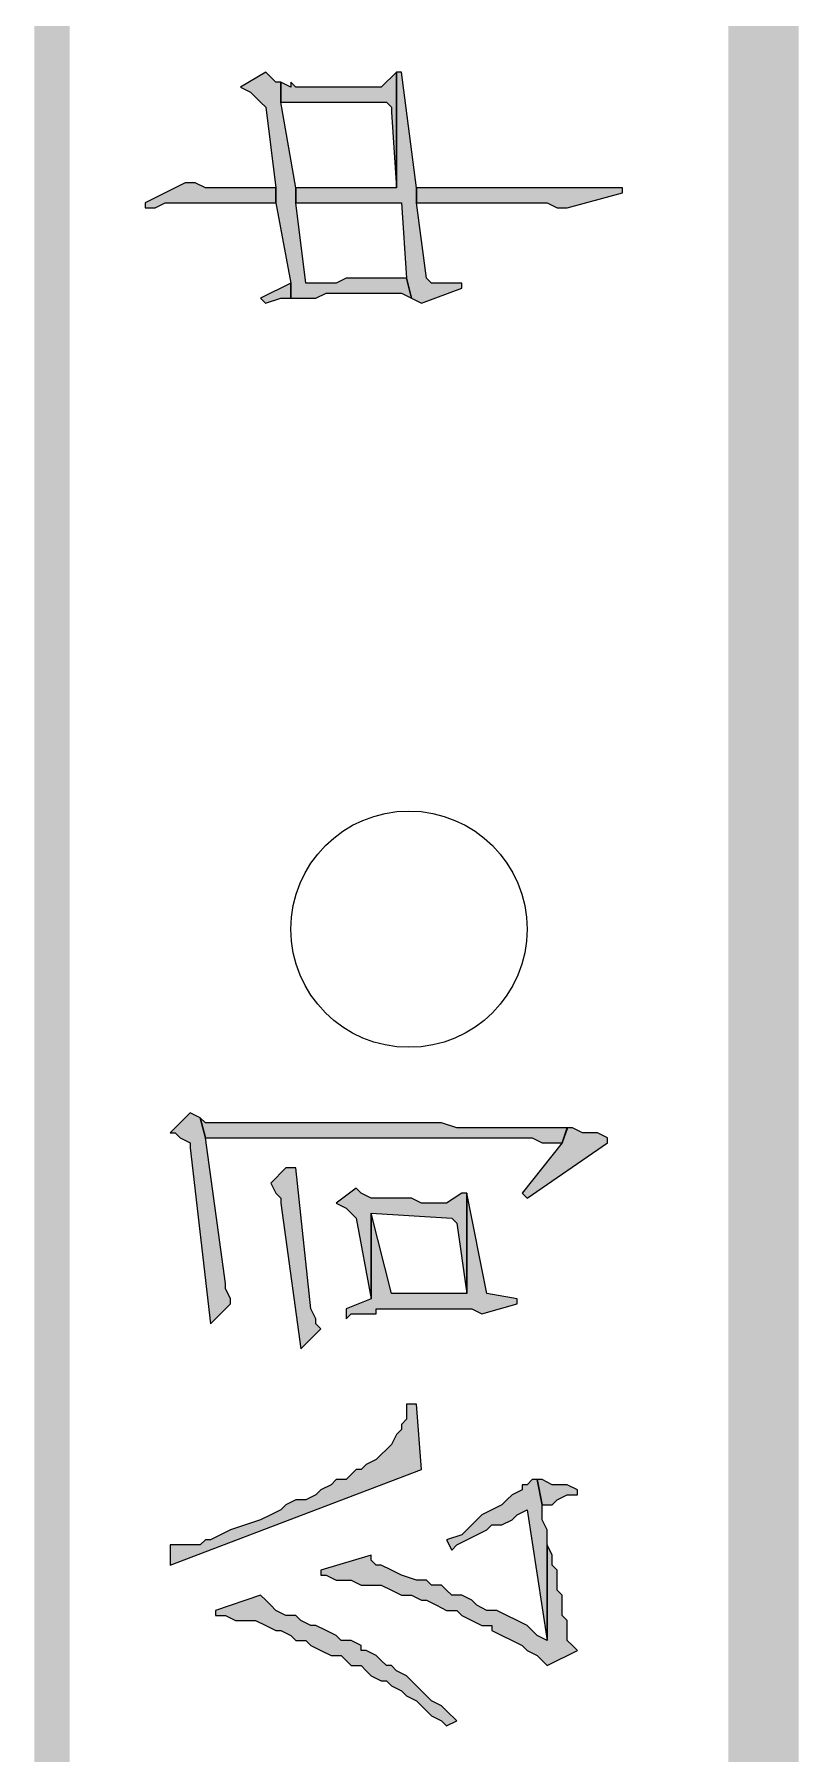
# Model space of a CAD drawing. Header units: millimetres. Extents: x 24 to 410, y 10 to 282.
# Drawn here: x 23.96 to 30.4, y 148.31 to 162.79 of the extents above; entities that cross this region are included whole.
import ezdxf

# ---------------------------------------------------------------- set-up
doc = ezdxf.new("R2010")
doc.units = ezdxf.units.MM

msp = doc.modelspace()

# ---------------------------------------------------------------- hatches: boundary and pattern name
h = msp.add_hatch(color=7)
h.dxf.hatch_style = 2
h.paths.add_polyline_path([(30.395333, 281.643667), (29.802667, 282.236333), (30.395333, 10.244667)])
h = msp.add_hatch(color=7)
h.dxf.hatch_style = 2
h.paths.add_polyline_path([(29.802667, 282.236333), (30.395333, 10.244667), (29.802667, 9.652)])
h = msp.add_hatch(color=7)
h.dxf.hatch_style = 2
h.paths.add_polyline_path([(24.257, 281.94), (23.960667, 281.94), (24.257, 55.837667)])
h = msp.add_hatch(color=7)
h.dxf.hatch_style = 2
h.paths.add_polyline_path([(23.960667, 281.94), (24.257, 55.837667), (23.960667, 55.837667)])
h = msp.add_hatch(color=7)
h.dxf.hatch_style = 2
h.paths.add_polyline_path([(25.696333, 162.348333), (25.781, 162.306), (25.823333, 162.263667), (25.865667, 162.221333), (25.908, 162.179), (25.992667, 161.501667), (25.992667, 161.374667), (26.119667, 160.697333), (26.119667, 160.570333), (26.162, 160.570333), (26.331333, 160.570333), (26.416, 160.612667), (27.051, 160.612667), (27.135667, 160.570333), (27.093333, 160.739667), (27.051, 160.739667), (26.966333, 160.739667), (26.585333, 160.739667), (26.500667, 160.697333), (26.246667, 160.697333), (26.162, 161.374667), (26.162, 161.501667), (26.035, 162.221333), (26.035, 162.390667), (25.992667, 162.390667), (25.908, 162.475333)])
h = msp.add_hatch(color=7)
h.dxf.hatch_style = 2
h.paths.add_polyline_path([(26.035, 162.390667), (26.035, 162.221333), (26.924, 162.221333), (26.966333, 162.179), (26.966333, 162.136667), (27.008667, 161.501667), (27.008667, 162.475333), (26.881667, 162.348333), (26.162, 162.348333), (26.119667, 162.390667), (26.119667, 162.348333)])
h = msp.add_hatch(color=7)
h.dxf.hatch_style = 2
h.paths.add_polyline_path([(26.162, 161.501667), (26.162, 161.374667), (26.246667, 161.374667), (27.051, 161.374667), (27.093333, 160.739667), (27.135667, 160.570333), (27.220333, 160.528), (27.559, 160.655), (27.559, 160.697333), (27.474333, 160.697333), (27.305, 160.697333), (27.262667, 160.739667), (27.178, 161.374667), (27.178, 161.501667), (27.051, 162.475333), (27.008667, 162.475333), (27.008667, 161.501667), (26.797, 161.501667), (26.67, 161.501667)])
h = msp.add_hatch(color=7)
h.dxf.hatch_style = 2
h.paths.add_polyline_path([(24.892035, 161.374667), (24.892035, 161.332333), (24.976702, 161.332333), (25.061369, 161.374667), (25.992702, 161.374667), (25.992702, 161.501667), (25.738702, 161.501667), (25.696369, 161.501667), (25.400035, 161.501667), (25.315369, 161.544), (25.230702, 161.544)])
h = msp.add_hatch(color=7)
h.dxf.hatch_style = 2
h.paths.add_polyline_path([(27.178, 161.501667), (27.178, 161.374667), (27.305, 161.374667), (28.278667, 161.374667), (28.363333, 161.332333), (28.448, 161.332333), (28.913667, 161.459333), (28.913667, 161.501667), (28.321, 161.501667), (28.109333, 161.501667), (27.94, 161.501667)])
h = msp.add_hatch(color=7)
h.dxf.hatch_style = 2
h.paths.add_polyline_path([(25.865631, 160.570333), (25.907965, 160.528), (26.034965, 160.570333), (26.119631, 160.570333), (26.119631, 160.697333)])
h = msp.add_hatch(color=7)
h.dxf.hatch_style = 2
h.paths.add_polyline_path([(25.103667, 153.543), (25.146, 153.543), (25.188333, 153.500667), (25.273, 153.458333), (25.273, 153.416), (25.442333, 151.934333), (25.611667, 152.103667), (25.611667, 152.146), (25.569333, 152.230667), (25.569333, 152.273), (25.4, 153.500667), (25.357667, 153.67), (25.273, 153.712333)])
h = msp.add_hatch(color=7)
h.dxf.hatch_style = 2
h.paths.add_polyline_path([(25.357667, 153.67), (25.4, 153.500667), (27.897667, 153.500667), (27.94, 153.500667), (28.151667, 153.500667), (28.236333, 153.458333), (28.405667, 153.458333), (28.448, 153.585333), (27.516667, 153.585333), (27.389667, 153.627667), (25.4, 153.627667)])
h = msp.add_hatch(color=7)
h.dxf.hatch_style = 2
h.paths.add_polyline_path([(28.067035, 153.035), (28.109369, 152.992667), (28.786702, 153.458333), (28.786702, 153.500667), (28.702035, 153.543), (28.575035, 153.543), (28.490369, 153.585333), (28.448035, 153.585333), (28.405702, 153.458333)])
h = msp.add_hatch(color=7)
h.dxf.hatch_style = 2
h.paths.add_polyline_path([(25.950369, 153.119667), (25.992702, 153.035), (26.035035, 152.992667), (26.035035, 152.950333), (26.204369, 151.722667), (26.373702, 151.892), (26.331369, 151.934333), (26.331369, 151.976667), (26.289035, 152.061333), (26.162035, 153.246667), (26.077369, 153.246667)])
h = msp.add_hatch(color=7)
h.dxf.hatch_style = 2
h.paths.add_polyline_path([(26.500667, 152.950333), (26.585333, 152.908), (26.627667, 152.865667), (26.67, 152.823333), (26.797, 152.146), (26.797, 152.865667), (27.474333, 152.823333), (27.516667, 152.781), (27.601333, 152.188333), (27.601333, 153.035), (27.559, 153.035), (27.432, 152.950333), (27.220333, 152.950333), (27.135667, 152.992667), (26.797, 152.992667), (26.712333, 153.035), (26.67, 153.077333)])
h = msp.add_hatch(color=7)
h.dxf.hatch_style = 2
h.paths.add_polyline_path([(26.585333, 152.061333), (26.585333, 151.976667), (26.627667, 152.019), (26.839333, 152.019), (26.839333, 152.061333), (27.643667, 152.061333), (27.728333, 152.019), (28.024667, 152.103667), (28.024667, 152.146), (27.770667, 152.188333), (27.601333, 153.035), (27.601333, 152.188333), (27.559, 152.188333), (26.966333, 152.188333), (26.797, 152.865667), (26.797, 152.146)])
h = msp.add_hatch(color=7)
h.dxf.hatch_style = 2
h.paths.add_polyline_path([(25.103667, 150.071667), (25.103667, 149.902333), (27.220333, 150.706667), (27.178, 151.257), (27.093333, 151.257), (27.093333, 151.214667), (27.093333, 151.13), (27.051, 151.087667), (27.051, 151.045333), (27.008667, 151.003), (26.966333, 150.918333), (26.924, 150.876), (26.881667, 150.833667), (26.839333, 150.791333), (26.754667, 150.749), (26.712333, 150.706667), (26.67, 150.706667), (26.627667, 150.664333), (26.585333, 150.622), (26.500667, 150.622), (26.458333, 150.579667), (26.373667, 150.537333), (26.331333, 150.495), (26.246667, 150.452667), (26.162, 150.452667), (26.077333, 150.410333), (26.035, 150.368), (25.950333, 150.325667), (25.865667, 150.283333), (25.738667, 150.241), (25.611667, 150.198667), (25.527, 150.156333), (25.442333, 150.114), (25.4, 150.114), (25.357667, 150.071667)])
h = msp.add_hatch(color=7)
h.dxf.hatch_style = 2
h.paths.add_polyline_path([(27.432, 150.114), (27.474333, 150.029333), (27.516667, 150.071667), (27.601333, 150.114), (27.686, 150.156333), (27.770667, 150.198667), (27.813, 150.241), (27.897667, 150.241), (27.982333, 150.283333), (28.024667, 150.325667), (28.109333, 150.368), (28.278667, 149.267333), (28.278667, 150.198667), (28.236333, 150.283333), (28.236333, 150.410333), (28.194, 150.622), (28.151667, 150.622), (28.109333, 150.579667), (28.067, 150.579667), (28.067, 150.537333), (27.982333, 150.495), (27.94, 150.452667), (27.897667, 150.410333), (27.813, 150.368), (27.728333, 150.325667), (27.643667, 150.241), (27.559, 150.156333)])
h = msp.add_hatch(color=7)
h.dxf.hatch_style = 2
h.paths.add_polyline_path([(28.194, 150.622), (28.236333, 150.410333), (28.321, 150.410333), (28.363333, 150.452667), (28.448, 150.495), (28.532667, 150.495), (28.532667, 150.537333), (28.448, 150.579667), (28.321, 150.579667), (28.236333, 150.622)])
h = msp.add_hatch(color=7)
h.dxf.hatch_style = 2
h.paths.add_polyline_path([(26.373667, 149.86), (26.373667, 149.817667), (26.416, 149.817667), (26.500667, 149.775333), (26.627667, 149.775333), (26.712333, 149.733), (26.881667, 149.733), (26.966333, 149.690667), (27.051, 149.648333), (27.135667, 149.648333), (27.220333, 149.606), (27.262667, 149.606), (27.347333, 149.563667), (27.432, 149.521333), (27.516667, 149.521333), (27.559, 149.479), (27.643667, 149.436667), (27.728333, 149.394333), (27.813, 149.394333), (27.813, 149.352), (27.897667, 149.309667), (27.982333, 149.267333), (28.067, 149.225), (28.109333, 149.182667), (28.194, 149.140333), (28.236333, 149.098), (28.278667, 149.055667), (28.532667, 149.182667), (28.490333, 149.225), (28.448, 149.267333), (28.448, 149.436667), (28.405667, 149.479), (28.405667, 149.648333), (28.363333, 149.690667), (28.363333, 149.86), (28.321, 149.902333), (28.321, 149.987), (28.278667, 150.071667), (28.278667, 149.267333), (28.194, 149.309667), (28.109333, 149.394333), (28.024667, 149.436667), (27.94, 149.479), (27.855333, 149.521333), (27.770667, 149.521333), (27.686, 149.563667), (27.643667, 149.606), (27.559, 149.648333), (27.474333, 149.648333), (27.432, 149.690667), (27.389667, 149.733), (27.305, 149.733), (27.262667, 149.775333), (27.178, 149.775333), (27.051, 149.817667), (26.966333, 149.86), (26.881667, 149.902333), (26.839333, 149.902333), (26.797, 149.944667), (26.797, 149.987)])
h = msp.add_hatch(color=7)
h.dxf.hatch_style = 2
h.paths.add_polyline_path([(25.484667, 149.521333), (25.484667, 149.479), (25.527, 149.479), (25.569333, 149.479), (25.654, 149.436667), (25.823333, 149.436667), (25.908, 149.394333), (25.992667, 149.352), (26.035, 149.352), (26.119667, 149.309667), (26.162, 149.267333), (26.246667, 149.267333), (26.289, 149.225), (26.373667, 149.182667), (26.458333, 149.140333), (26.543, 149.140333), (26.585333, 149.098), (26.627667, 149.055667), (26.712333, 149.055667), (26.754667, 149.013333), (26.797, 148.971), (26.881667, 148.928667), (26.924, 148.928667), (26.966333, 148.886333), (27.051, 148.844), (27.093333, 148.801667), (27.178, 148.759333), (27.220333, 148.717), (27.305, 148.632333), (27.389667, 148.59), (27.432, 148.547667), (27.516667, 148.59), (27.432, 148.674667), (27.389667, 148.717), (27.305, 148.759333), (27.262667, 148.801667), (27.178, 148.886333), (27.135667, 148.928667), (27.093333, 148.971), (27.008667, 149.013333), (26.966333, 149.055667), (26.924, 149.055667), (26.881667, 149.098), (26.839333, 149.140333), (26.754667, 149.182667), (26.712333, 149.182667), (26.712333, 149.225), (26.627667, 149.267333), (26.543, 149.267333), (26.500667, 149.309667), (26.416, 149.352), (26.331333, 149.394333), (26.289, 149.394333), (26.204333, 149.436667), (26.162, 149.479), (26.077333, 149.479), (25.992667, 149.521333), (25.950333, 149.563667), (25.908, 149.606), (25.865667, 149.648333)])

# ---------------------------------------------------------------- linework, layer by layer
at = {"color": 7, "lineweight": 0}
for points in [[(25.696333, 162.348333), (25.781, 162.306), (25.823333, 162.263667), (25.865667, 162.221333), (25.908, 162.179), (25.992667, 161.501667), (25.992667, 161.374667), (26.119667, 160.697333), (26.119667, 160.570333), (26.162, 160.570333), (26.331333, 160.570333), (26.416, 160.612667), (27.051, 160.612667), (27.135667, 160.570333), (27.093333, 160.739667), (27.051, 160.739667), (26.966333, 160.739667), (26.585333, 160.739667), (26.500667, 160.697333), (26.246667, 160.697333), (26.162, 161.374667), (26.162, 161.501667), (26.035, 162.221333), (26.035, 162.390667), (25.992667, 162.390667), (25.908, 162.475333)], [(26.035, 162.390667), (26.035, 162.221333), (26.924, 162.221333), (26.966333, 162.179), (26.966333, 162.136667), (27.008667, 161.501667), (27.008667, 162.475333), (26.881667, 162.348333), (26.162, 162.348333), (26.119667, 162.390667), (26.119667, 162.348333)], [(26.162, 161.501667), (26.162, 161.374667), (26.246667, 161.374667), (27.051, 161.374667), (27.093333, 160.739667), (27.135667, 160.570333), (27.220333, 160.528), (27.559, 160.655), (27.559, 160.697333), (27.474333, 160.697333), (27.305, 160.697333), (27.262667, 160.739667), (27.178, 161.374667), (27.178, 161.501667), (27.051, 162.475333), (27.008667, 162.475333), (27.008667, 161.501667), (26.797, 161.501667), (26.67, 161.501667)], [(24.892035, 161.374667), (24.892035, 161.332333), (24.976702, 161.332333), (25.061369, 161.374667), (25.992702, 161.374667), (25.992702, 161.501667), (25.738702, 161.501667), (25.696369, 161.501667), (25.400035, 161.501667), (25.315369, 161.544), (25.230702, 161.544)], [(27.178, 161.501667), (27.178, 161.374667), (27.305, 161.374667), (28.278667, 161.374667), (28.363333, 161.332333), (28.448, 161.332333), (28.913667, 161.459333), (28.913667, 161.501667), (28.321, 161.501667), (28.109333, 161.501667), (27.94, 161.501667)], [(25.865631, 160.570333), (25.907965, 160.528), (26.034965, 160.570333), (26.119631, 160.570333), (26.119631, 160.697333)], [(25.103667, 153.543), (25.146, 153.543), (25.188333, 153.500667), (25.273, 153.458333), (25.273, 153.416), (25.442333, 151.934333), (25.611667, 152.103667), (25.611667, 152.146), (25.569333, 152.230667), (25.569333, 152.273), (25.4, 153.500667), (25.357667, 153.67), (25.273, 153.712333)], [(25.357667, 153.67), (25.4, 153.500667), (27.897667, 153.500667), (27.94, 153.500667), (28.151667, 153.500667), (28.236333, 153.458333), (28.405667, 153.458333), (28.448, 153.585333), (27.516667, 153.585333), (27.389667, 153.627667), (25.4, 153.627667)], [(28.067035, 153.035), (28.109369, 152.992667), (28.786702, 153.458333), (28.786702, 153.500667), (28.702035, 153.543), (28.575035, 153.543), (28.490369, 153.585333), (28.448035, 153.585333), (28.405702, 153.458333)], [(25.950369, 153.119667), (25.992702, 153.035), (26.035035, 152.992667), (26.035035, 152.950333), (26.204369, 151.722667), (26.373702, 151.892), (26.331369, 151.934333), (26.331369, 151.976667), (26.289035, 152.061333), (26.162035, 153.246667), (26.077369, 153.246667)], [(26.500667, 152.950333), (26.585333, 152.908), (26.627667, 152.865667), (26.67, 152.823333), (26.797, 152.146), (26.797, 152.865667), (27.474333, 152.823333), (27.516667, 152.781), (27.601333, 152.188333), (27.601333, 153.035), (27.559, 153.035), (27.432, 152.950333), (27.220333, 152.950333), (27.135667, 152.992667), (26.797, 152.992667), (26.712333, 153.035), (26.67, 153.077333)], [(26.585333, 152.061333), (26.585333, 151.976667), (26.627667, 152.019), (26.839333, 152.019), (26.839333, 152.061333), (27.643667, 152.061333), (27.728333, 152.019), (28.024667, 152.103667), (28.024667, 152.146), (27.770667, 152.188333), (27.601333, 153.035), (27.601333, 152.188333), (27.559, 152.188333), (26.966333, 152.188333), (26.797, 152.865667), (26.797, 152.146)], [(25.103667, 150.071667), (25.103667, 149.902333), (27.220333, 150.706667), (27.178, 151.257), (27.093333, 151.257), (27.093333, 151.214667), (27.093333, 151.13), (27.051, 151.087667), (27.051, 151.045333), (27.008667, 151.003), (26.966333, 150.918333), (26.924, 150.876), (26.881667, 150.833667), (26.839333, 150.791333), (26.754667, 150.749), (26.712333, 150.706667), (26.67, 150.706667), (26.627667, 150.664333), (26.585333, 150.622), (26.500667, 150.622), (26.458333, 150.579667), (26.373667, 150.537333), (26.331333, 150.495), (26.246667, 150.452667), (26.162, 150.452667), (26.077333, 150.410333), (26.035, 150.368), (25.950333, 150.325667), (25.865667, 150.283333), (25.738667, 150.241), (25.611667, 150.198667), (25.527, 150.156333), (25.442333, 150.114), (25.4, 150.114), (25.357667, 150.071667)], [(27.432, 150.114), (27.474333, 150.029333), (27.516667, 150.071667), (27.601333, 150.114), (27.686, 150.156333), (27.770667, 150.198667), (27.813, 150.241), (27.897667, 150.241), (27.982333, 150.283333), (28.024667, 150.325667), (28.109333, 150.368), (28.278667, 149.267333), (28.278667, 150.198667), (28.236333, 150.283333), (28.236333, 150.410333), (28.194, 150.622), (28.151667, 150.622), (28.109333, 150.579667), (28.067, 150.579667), (28.067, 150.537333), (27.982333, 150.495), (27.94, 150.452667), (27.897667, 150.410333), (27.813, 150.368), (27.728333, 150.325667), (27.643667, 150.241), (27.559, 150.156333)], [(28.194, 150.622), (28.236333, 150.410333), (28.321, 150.410333), (28.363333, 150.452667), (28.448, 150.495), (28.532667, 150.495), (28.532667, 150.537333), (28.448, 150.579667), (28.321, 150.579667), (28.236333, 150.622)], [(26.373667, 149.86), (26.373667, 149.817667), (26.416, 149.817667), (26.500667, 149.775333), (26.627667, 149.775333), (26.712333, 149.733), (26.881667, 149.733), (26.966333, 149.690667), (27.051, 149.648333), (27.135667, 149.648333), (27.220333, 149.606), (27.262667, 149.606), (27.347333, 149.563667), (27.432, 149.521333), (27.516667, 149.521333), (27.559, 149.479), (27.643667, 149.436667), (27.728333, 149.394333), (27.813, 149.394333), (27.813, 149.352), (27.897667, 149.309667), (27.982333, 149.267333), (28.067, 149.225), (28.109333, 149.182667), (28.194, 149.140333), (28.236333, 149.098), (28.278667, 149.055667), (28.532667, 149.182667), (28.490333, 149.225), (28.448, 149.267333), (28.448, 149.436667), (28.405667, 149.479), (28.405667, 149.648333), (28.363333, 149.690667), (28.363333, 149.86), (28.321, 149.902333), (28.321, 149.987), (28.278667, 150.071667), (28.278667, 149.267333), (28.194, 149.309667), (28.109333, 149.394333), (28.024667, 149.436667), (27.94, 149.479), (27.855333, 149.521333), (27.770667, 149.521333), (27.686, 149.563667), (27.643667, 149.606), (27.559, 149.648333), (27.474333, 149.648333), (27.432, 149.690667), (27.389667, 149.733), (27.305, 149.733), (27.262667, 149.775333), (27.178, 149.775333), (27.051, 149.817667), (26.966333, 149.86), (26.881667, 149.902333), (26.839333, 149.902333), (26.797, 149.944667), (26.797, 149.987)], [(25.484667, 149.521333), (25.484667, 149.479), (25.527, 149.479), (25.569333, 149.479), (25.654, 149.436667), (25.823333, 149.436667), (25.908, 149.394333), (25.992667, 149.352), (26.035, 149.352), (26.119667, 149.309667), (26.162, 149.267333), (26.246667, 149.267333), (26.289, 149.225), (26.373667, 149.182667), (26.458333, 149.140333), (26.543, 149.140333), (26.585333, 149.098), (26.627667, 149.055667), (26.712333, 149.055667), (26.754667, 149.013333), (26.797, 148.971), (26.881667, 148.928667), (26.924, 148.928667), (26.966333, 148.886333), (27.051, 148.844), (27.093333, 148.801667), (27.178, 148.759333), (27.220333, 148.717), (27.305, 148.632333), (27.389667, 148.59), (27.432, 148.547667), (27.516667, 148.59), (27.432, 148.674667), (27.389667, 148.717), (27.305, 148.759333), (27.262667, 148.801667), (27.178, 148.886333), (27.135667, 148.928667), (27.093333, 148.971), (27.008667, 149.013333), (26.966333, 149.055667), (26.924, 149.055667), (26.881667, 149.098), (26.839333, 149.140333), (26.754667, 149.182667), (26.712333, 149.182667), (26.712333, 149.225), (26.627667, 149.267333), (26.543, 149.267333), (26.500667, 149.309667), (26.416, 149.352), (26.331333, 149.394333), (26.289, 149.394333), (26.204333, 149.436667), (26.162, 149.479), (26.077333, 149.479), (25.992667, 149.521333), (25.950333, 149.563667), (25.908, 149.606), (25.865667, 149.648333)]]:
    msp.add_lwpolyline(points, close=True, dxfattribs=at)
msp.add_circle((27.114535, 155.2575), 0.994833, dxfattribs=at)

doc.saveas('drawing.dxf')
